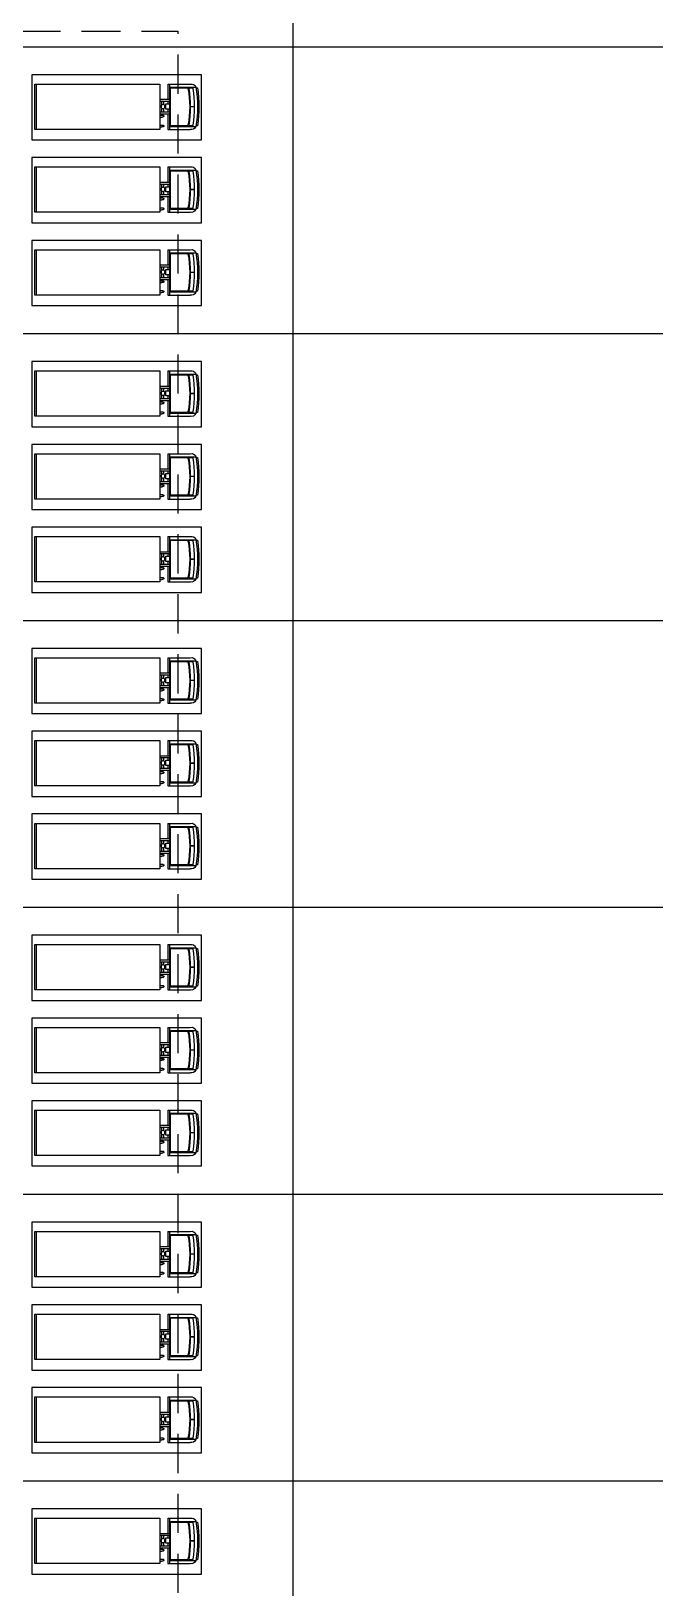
# Model space of a CAD drawing. Extents: x 152195838 to 160350639, y 364657247 to 370318102.
# Drawn here: x 158941919 to 158965834, y 365000927 to 365060630 of the extents above; entities that cross this region are included whole.
import ezdxf

# ---------------------------------------------------------------- set-up
doc = ezdxf.new("R2010")
doc.units = 0
doc.header["$MEASUREMENT"] = 0
doc.linetypes.add('HID', pattern=[2.3, 1.5, -0.8])
doc.layers.add('4A.TEC OPEN', color=9, linetype='HID')
doc.layers.add('4A.TEC 주차 확장형', color=8, linetype='CONTINUOUS')
doc.layers.add('DEFPOINT', color=135, linetype='CONTINUOUS', plot=False)

# ---------------------------------------------------------------- blocks, each defined once
blk = doc.blocks.new('3.5t p')
at = {"layer": '4A.TEC 주차 확장형', "color": 252, "linetype": 'Continuous', "ltscale": 0.8}
for p, q in [((831793, 168093), (830053, 168093)), ((830053, 168043), (831793, 168043)), ((830073, 168033), (831773, 168033)), ((830634, 163292), (830634, 162912)), ((830709, 163292), (830709, 162912)), ((830848, 163216), (830709, 163216)), ((830845, 163140), (830709, 163140)), ((831013, 163064), (830811, 163064)), ((830811, 163064), (830811, 162912)), ((831115, 163216), (830976, 163216)), ((831115, 163140), (830979, 163140)), ((831013, 162912), (831013, 163064)), ((831115, 163292), (831115, 162912)), ((831191, 163292), (831191, 162912)), ((831241, 163292), (831241, 163216)), ((831317, 163292), (831317, 163216)), ((831621, 163292), (831621, 163216)), ((831697, 163292), (831697, 163216)), ((830053, 162988), (830053, 162132)), ((830053, 162988), (830634, 162988)), ((831793, 162912), (830053, 162912)), ((830174, 162912), (830174, 161911)), ((830199, 162887), (830199, 162251)), ((831647, 162887), (830199, 162887)), ((830709, 162988), (830811, 162988)), ((831013, 162988), (831115, 162988)), ((831191, 162988), (831793, 162988)), ((831647, 162251), (831647, 162887)), ((831672, 162912), (831672, 161911)), ((831793, 162988), (831793, 162132)), ((830199, 162169), (830199, 162052)), ((830199, 161907), (830199, 161855)), ((830909, 162127), (830909, 161976)), ((830916, 162127), (830916, 161976)), ((831647, 162052), (831647, 162169)), ((831647, 161855), (831647, 161909))]:
    blk.add_line(p, q, dxfattribs=at)
for points in [[(832194, 161704), (829694, 161704), (829694, 168204), (832194, 168204), (832194, 161704)], [(830053, 168094), (830053, 163302), (831793, 163302), (831793, 168094)]]:
    blk.add_lwpolyline(points, dxfattribs=at)
for points in [[(831241, 163216, 0.051099), (831244, 163185, 0.064948), (831252, 163162, 0.104203), (831266, 163145, 0.174705), (831279, 163140, 0.174705), (831292, 163145, 0.104203), (831306, 163162, 0.064948), (831314, 163185, 0.051099), (831317, 163216, 0.051099)], [(831621, 163216, 0.051099), (831625, 163185, 0.064948), (831633, 163162, 0.104203), (831647, 163145, 0.174705), (831659, 163140, 0.174705), (831672, 163145, 0.104203), (831686, 163162, 0.064948), (831694, 163185, 0.051099), (831697, 163216, 0.051099)]]:
    blk.add_lwpolyline(points, format="xyb", dxfattribs=at)
blk.add_circle((830912, 163176), 76, dxfattribs=at)
for centre, radius, start, end in [((830230, 162085), 183, 165.19497, 249.53095), ((830922, 166309), 4460, 260.24004, 279.83622), ((830229, 162251), 30.4, 180, 252.87981), ((830219, 162169), 20.3, 74.69866, 180), ((830224, 162052), 25.3, 180, 257.18723), ((830923, 166473), 4675, 261.09221, 278.90779), ((830923, 166787), 4812, 261.58529, 278.41471), ((830923, 165753), 3601, 258.74992, 281.25008), ((830923, 166143), 4015, 259.98521, 280.01479), ((831626, 162169), 20.3, 0, 105.30134), ((831616, 162251), 30.4, 287.12019, 0), ((831621, 162052), 25.3, 282.81277, 0), ((831619, 162083), 181, 291.094, 15.80384)]:
    blk.add_arc(centre, radius, start, end, dxfattribs=at)
blk = doc.blocks.new('A$C111325cc')
at = {"layer": 'DEFPOINT'}
for p, q in [((248276, 244000), (248276, 0)), ((0, 163063), (324969, 163063)), ((0, 152063), (324969, 152063)), ((0, 141063), (324969, 141063)), ((0, 130063), (324969, 130063)), ((0, 119063), (324969, 119063)), ((0, 108063), (324969, 108063))]:
    blk.add_line(p, q, dxfattribs=at)

msp = doc.modelspace()

# ---------------------------------------------------------------- linework, layer by layer
at = {"layer": '4A.TEC OPEN', "ltscale": 1000, "flags": 128}
msp.add_lwpolyline([(158941547.0046, 365060631.8958), (158947547.0046, 365060631.8958), (158947547.0046, 364982431.8958), (158941547.0046, 364982431.8958)], dxfattribs=at)

# ---------------------------------------------------------------- block references
at = {"layer": '4A.TEC 주차 확장형', "color": 252, "xscale": -1}
for p, rotation in [((159110150.866, 365888650.9193), 89.99999999999993), ((159110150.866, 365885475.9193), 89.99999999999993), ((159110150.866, 365882300.9193), 89.99999999999993), ((159110150.866, 365877650.9193), 89.99999999999993), ((159110150.866, 365874475.9193), 89.99999999999993), ((159110150.866, 365871300.9193), 89.99999999999993), ((159110150.866, 365866650.9193), 89.99999999999994), ((159110150.866, 365863475.9193), 89.99999999999994), ((159110150.866, 365860300.9193), 89.99999999999994), ((159110150.866, 365855650.9193), 89.99999999999994), ((159110150.866, 365852475.9193), 89.99999999999994), ((159110150.866, 365849300.9193), 89.99999999999994), ((159110150.866, 365844650.9193), 89.99999999999993), ((159110150.866, 365841475.9193), 89.99999999999993), ((159110150.866, 365838300.9193), 89.99999999999993), ((159110150.866, 365833650.9193), 89.99999999999993)]:
    msp.add_blockref('3.5t p', p, dxfattribs=dict(at, rotation=rotation))
at = {"layer": 'DEFPOINT'}
msp.add_blockref('A$C111325cc', (158703670.7413, 364896968.7328), dxfattribs=at)

doc.saveas('drawing.dxf')
